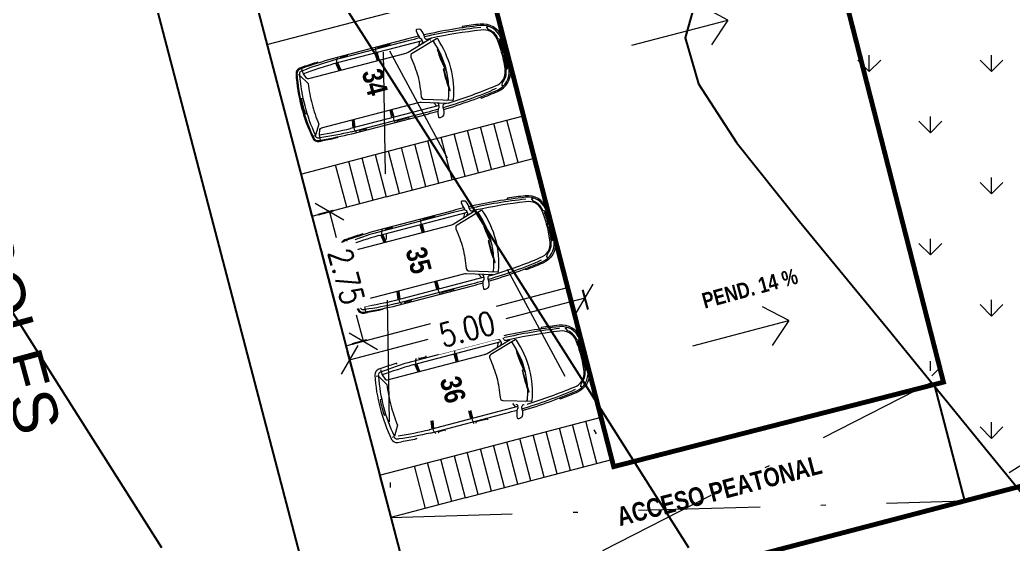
# Model space of a CAD drawing. Header units: metres. Extents: x -899 to -730, y -240 to 6.
# Drawn here: x -844.88 to -824.45, y -195.79 to -185.01 of the extents above; entities that cross this region are included whole.
import ezdxf

# ---------------------------------------------------------------- set-up
doc = ezdxf.new("R2010")
doc.units = ezdxf.units.M
doc.header["$LTSCALE"] = 5
doc.header["$MEASUREMENT"] = 0
doc.linetypes.add('DASHDOT', pattern=[1, 0.5, -0.25, 0, -0.25])
doc.linetypes.add('HIDDEN', pattern=[0.375, 0.25, -0.125])
doc.layers.get('0').update_dxf_attribs({"color": 30})
for name, color, linetype, lineweight in [('A-ANNO-TEXT', 3, 'Continuous', 18), ('A-AREA-PATT', 8, 'Continuous', 18), ('A-FLOR-OVHD', 3, 'HIDDEN', 18), ('U-ANNO-NOTE', 7, 'Continuous', 35), ('U-PARK-MNR', 255, 'Continuous', 13)]:
    doc.layers.add(name, color=color, linetype=linetype, lineweight=lineweight)
doc.layers.add('U-ANNO-DIMS', color=210, linetype='Continuous', lineweight=18, plot=False)
for name, color, linetype in [('U-BLDG', 7, 'Continuous'), ('U-GREN', 60, 'Continuous'), ('U-STRT', 4, 'Continuous'), ('U-TOPO-CURV', 8, 'Continuous')]:
    doc.layers.add(name, color=color, linetype=linetype)
doc.styles.add('E-ARIAL', font='arial.ttf')
doc.styles.add('E-ROMANS', font='romans.shx', dxfattribs={"width": 0.8})
doc.dimstyles.new('E-0200_TICK_24', dxfattribs={"dimscale": 0.001, "dimtxt": 480, "dimasz": 480, "dimexe": 240, "dimexo": 120, "dimgap": 240, "dimtad": 0, "dimzin": 0, "dimdsep": 46, "dimtxsty": 'E-ROMANS', "dimblk": 'OBLIQUE', "dimcen": 240, "dimclrd": 256, "dimclre": 256, "dimclrt": 256, "dimadec": 0, "dimazin": 0, "dimtfac": 1, "dimtmove": 1, "dimatfit": 3, "dimldrblk": 'OPEN90', "dimfxl": 1, "dimtfill": 1, "dimtolj": 1, "dimtzin": 0, "dimlwd": -1, "dimarcsym": 0})

# ---------------------------------------------------------------- blocks, each defined once
blk = doc.blocks.new('_Oblique')
at = {"color": 0, "linetype": 'ByBlock', "lineweight": -2}
blk.add_line((-0.5, -0.5), (0.5, 0.5), dxfattribs=at)
blk = doc.blocks.new('*D280')
at = {"layer": 'U-ANNO-DIMS', "linetype": 'DASHDOT', "lineweight": -2, "transparency": 16777216}
for p, q in [((-833.308, -190.558), (-833.201, -190.964)), ((-838.145, -191.824), (-838.038, -192.23))]:
    blk.add_line(p, q, dxfattribs=at)
at = {"layer": 'U-ANNO-DIMS', "transparency": 16777216}
for p, q in [((-833.262, -190.732), (-834.882, -191.156)), ((-838.099, -191.998), (-836.479, -191.574))]:
    blk.add_line(p, q, dxfattribs=at)
at = {"layer": 'U-ANNO-DIMS', "linetype": 'DASHDOT', "transparency": 16777216, "xscale": 0.48, "yscale": 0.48, "zscale": 0.48}
for p, rotation in [((-833.262, -190.732), 14.67119377789136), ((-838.099, -191.998), 194.6711937778913)]:
    blk.add_blockref('_Oblique', p, dxfattribs=dict(at, rotation=rotation))
at = {"layer": 'U-ANNO-DIMS', "linetype": 'DASHDOT', "transparency": 16777216, "insert": (-835.681, -191.365), "char_height": 0.48, "attachment_point": 5, "rotation": 14.6712, "style": 'E-ROMANS', "bg_fill": 3, "box_fill_scale": 1.25, "bg_fill_color": 256, "bg_fill_true_color": 13158600, "bg_fill_transparency": 0}
blk.add_mtext('\\A1;5.00', dxfattribs=at)
blk = doc.blocks.new('_Open90')
at = {"color": 0, "linetype": 'ByBlock', "lineweight": -2}
for p, q in [((-0.5, 0.5), (0, 0)), ((0, 0), (-1, 0)), ((0, 0), (-0.5, -0.5))]:
    blk.add_line(p, q, dxfattribs=at)
blk = doc.blocks.new('*D267')
at = {"layer": 'U-ANNO-DIMS', "linetype": 'DASHDOT', "lineweight": -2, "transparency": 16777216}
for p, q in [((-838.436, -188.934), (-838.743, -189.014)), ((-837.74, -191.594), (-838.046, -191.675))]:
    blk.add_line(p, q, dxfattribs=at)
at = {"layer": 'U-ANNO-DIMS', "transparency": 16777216}
for p, q in [((-838.51, -188.953), (-838.371, -189.485)), ((-837.814, -191.614), (-837.953, -191.082))]:
    blk.add_line(p, q, dxfattribs=at)
at = {"layer": 'U-ANNO-DIMS', "linetype": 'DASHDOT', "transparency": 16777216, "xscale": 0.48, "yscale": 0.48, "zscale": 0.48}
for p, rotation in [((-838.51, -188.953), 104.6711937779008), ((-837.814, -191.614), 284.6711937779007)]:
    blk.add_blockref('_Oblique', p, dxfattribs=dict(at, rotation=rotation))
at = {"layer": 'U-ANNO-DIMS', "linetype": 'DASHDOT', "transparency": 16777216, "insert": (-838.162, -190.284), "char_height": 0.48, "attachment_point": 5, "rotation": 284.6712, "style": 'E-ROMANS', "bg_fill": 3, "box_fill_scale": 1.25, "bg_fill_color": 256, "bg_fill_true_color": 13158600, "bg_fill_transparency": 0}
blk.add_mtext('\\A1;2.75', dxfattribs=at)

msp = doc.modelspace()

# ---------------------------------------------------------------- hatches: boundary and pattern name
at = {"layer": 'A-AREA-PATT', "linetype": 'DASHDOT'}
h = msp.add_hatch(dxfattribs=at)
h.set_pattern_fill('GRASS', color=256, scale=0.07, style=0)
h.set_pattern_definition([(90, (-133.418, 0), (-1.257235, 1.257235), [0.333375, -2.181095]), (45, (-133.418, 0), (-1.257236, 1.257236), [0.333375, -1.444625]), (135, (-133.418, 0), (-1.257236, -1.257236), [0.333375, -1.444625])])
edge = h.paths.add_edge_path()
edge.add_line((-752.312, -173.159), (-752.517, -173.21))
edge.add_line((-752.517, -173.21), (-757.708, -152.193))
edge.add_line((-757.708, -152.193), (-802.73, -163.774))
edge.add_line((-802.73, -163.774), (-805.665, -152.562))
edge.add_line((-805.665, -152.562), (-808.244, -153.233))
edge.add_line((-808.244, -153.233), (-805.308, -164.449))
edge.add_line((-805.308, -164.449), (-831.621, -171.338))
edge.add_line((-831.621, -171.338), (-825.452, -194.9))
edge.add_line((-825.452, -194.9), (-799.139, -188.011))
edge.add_line((-799.139, -188.011), (-796.191, -199.272))
edge.add_line((-796.191, -199.272), (-793.772, -198.638))
edge.add_line((-793.772, -198.638), (-796.735, -187.32))
edge.add_line((-796.735, -187.32), (-751.702, -175.53))
edge.add_line((-751.702, -175.53), (-752.313, -173.157))

# ---------------------------------------------------------------- linework, layer by layer
at = {"layer": 'A-ANNO-TEXT', "linetype": 'DASHDOT'}
for p, q in [((-830.317, -185.011, 8.83), (-830.854, -184.724, 8.83)), ((-832.29, -185.53, 8.83), (-830.317, -185.011, 8.83)), ((-830.317, -185.011, 8.83), (-830.657, -185.522, 8.83)), ((-829.066, -191.192, 8.83), (-829.603, -190.905, 8.83)), ((-831.038, -191.711, 8.83), (-829.066, -191.192, 8.83)), ((-829.066, -191.192, 8.83), (-829.405, -191.703, 8.83))]:
    msp.add_line(p, q, dxfattribs=at)
at = {"layer": 'A-FLOR-OVHD', "linetype": 'DASHDOT'}
for p, q in [((-757.708, -152.193, 8.83), (-825.452, -194.9, 8.83)), ((-830.684, -173.712, 8.83), (-825.885, -192.457, 8.83)), ((-826.13, -192.466, 107.83), (-836.577, -197.812, 8.83)), ((-837.251, -195.239, 8.83), (-825.452, -194.9, 8.83))]:
    msp.add_line(p, q, dxfattribs=at)
at = {"layer": 'U-BLDG', "const_width": 0.1, "elevation": 8.83}
msp.add_lwpolyline([(-817.858, -192.912), (-816.085, -199.683), (-834.804, -204.584), (-836.577, -197.812)], close=True, dxfattribs=at)
at = {"layer": 'U-GREN', "ltscale": 15, "elevation": 8.83}
msp.add_lwpolyline([(-752.323, -173.162), (-752.517, -173.21), (-757.338, -154.47), (-757.145, -154.42), (-757.725, -152.198), (-802.693, -163.971), (-805.665, -152.562), (-808.244, -153.233), (-805.258, -164.642), (-831.458, -171.502), (-830.878, -173.762), (-830.684, -173.712), (-825.885, -192.457), (-826.078, -192.507), (-825.452, -194.9), (-799.139, -188.011), (-796.198, -199.244), (-793.78, -198.61), (-796.735, -187.32), (-751.702, -175.53), (-752.323, -173.162)], dxfattribs=at)
at = {"layer": 'U-PARK-MNR', "elevation": 8.83}
for points in [[(-839.796, -185.517), (-835.207, -184.316)], [(-836.606, -185.437), (-838.428, -185.914)], [(-836.675, -185.544), (-836.654, -185.449)], [(-836.415, -185.386), (-836.511, -185.412)], [(-837.576, -185.69), (-837.529, -185.851)], [(-837.529, -185.678), (-837.492, -185.841)], [(-838.311, -186.056), (-838.377, -185.9)], [(-838.272, -186.045), (-838.338, -185.89)], [(-836.258, -186.767), (-838.08, -187.244)], [(-837.228, -187.021), (-837.265, -186.858)], [(-837.181, -187.009), (-837.228, -186.848)], [(-836.37, -186.707), (-836.306, -186.78)], [(-836.067, -186.717), (-836.163, -186.742)], [(-837.571, -187.777), (-837.343, -188.648), (-838.872, -189.048), (-839.1, -188.177), (-837.571, -187.777), (-834.522, -186.979)], [(-838.047, -187.063), (-838.029, -187.231)], [(-838.008, -187.052), (-837.99, -187.22)], [(-834.634, -187.939), (-834.862, -187.068)], [(-835.447, -188.151), (-835.675, -187.281)], [(-835.176, -188.08), (-835.404, -187.21)], [(-834.905, -188.01), (-835.133, -187.139)], [(-836.26, -188.364), (-836.488, -187.494)], [(-835.989, -188.293), (-836.217, -187.423)], [(-835.718, -188.222), (-835.946, -187.352)], [(-837.072, -188.577), (-837.3, -187.706)], [(-836.801, -188.506), (-837.029, -187.635)], [(-836.53, -188.435), (-836.758, -187.564)], [(-837.614, -188.719), (-837.842, -187.848)], [(-837.343, -188.648), (-834.298, -187.851)], [(-838.156, -188.861), (-838.384, -187.99)], [(-837.885, -188.79), (-838.113, -187.919)], [(-835.681, -188.968), (-837.504, -189.445)], [(-835.75, -189.075), (-835.73, -188.98)], [(-836.652, -189.221), (-836.604, -189.382)], [(-836.605, -189.209), (-836.567, -189.372)], [(-837.387, -189.587), (-837.453, -189.431)], [(-837.347, -189.576), (-837.414, -189.421)], [(-835.333, -190.298), (-837.156, -190.775)], [(-835.446, -190.238), (-835.381, -190.311)], [(-838.175, -191.708), (-833.613, -190.514)], [(-836.303, -190.552), (-836.341, -190.389)], [(-836.256, -190.54), (-836.303, -190.379)], [(-837.123, -190.594), (-837.104, -190.762)], [(-837.084, -190.583), (-837.065, -190.751)], [(-834.985, -191.628), (-836.807, -192.105)], [(-835.054, -191.735), (-835.033, -191.64)], [(-835.955, -191.882), (-835.908, -192.042)], [(-835.908, -191.869), (-835.871, -192.032)], [(-836.69, -192.247), (-836.756, -192.091)], [(-836.651, -192.237), (-836.717, -192.081)], [(-834.637, -192.958), (-836.459, -193.435)], [(-834.749, -192.898), (-834.685, -192.971)], [(-835.95, -193.969), (-832.927, -193.177)], [(-835.607, -193.212), (-835.644, -193.049)], [(-835.56, -193.2), (-835.607, -193.039)], [(-836.426, -193.254), (-836.408, -193.422)], [(-836.387, -193.244), (-836.369, -193.412)], [(-833.555, -194.272), (-833.783, -193.401)], [(-833.284, -194.201), (-833.512, -193.33)], [(-833.013, -194.13), (-833.241, -193.259)], [(-834.368, -194.485), (-834.596, -193.614)], [(-834.097, -194.414), (-834.325, -193.543)], [(-833.826, -194.343), (-834.054, -193.472)], [(-835.18, -194.697), (-835.408, -193.827)], [(-834.91, -194.626), (-835.137, -193.756)], [(-834.639, -194.555), (-834.867, -193.685)], [(-835.993, -194.91), (-836.221, -194.039)], [(-835.451, -194.768), (-835.679, -193.898)], [(-836.535, -195.052), (-836.763, -194.181)], [(-836.264, -194.981), (-836.492, -194.11)], [(-835.722, -194.839), (-832.703, -194.049)]]:
    msp.add_lwpolyline(points, dxfattribs=at)
for points in [[(-834.959, -185.716, 0.035364), (-835.067, -185.397, 0.355184), (-835.4, -185.218, 0.024392), (-836.415, -185.386), (-836.89, -185.675, -0.07261), (-836.943, -185.698), (-838.941, -186.22, -0.318175), (-838.984, -186.204), (-839.045, -186.114), (-839.083, -186.008)], [(-836.476, -185.408, 0.000174), (-836.491, -185.411, -0.346455), (-836.547, -185.385), (-836.551, -185.378, -0.073812), (-836.56, -185.35, 0.148415), (-836.626, -185.217, 0.230944), (-836.667, -185.202), (-836.71, -185.206, 0.474401), (-836.728, -185.231, 0.077882), (-836.661, -185.369, 0.179061), (-836.64, -185.388, -0.20076), (-836.614, -185.416), (-836.6, -185.453, -0.386037), (-836.614, -185.491)], [(-836.166, -186.851, 0.030512), (-835.058, -186.45, 0.333012), (-834.817, -186.035, 0.035089), (-834.881, -185.696, 0.035089), (-834.992, -185.368, 0.333012), (-835.405, -185.125, 0.030512), (-836.567, -185.318)], [(-835.4, -185.165, 0.030527), (-836.558, -185.357)], [(-834.852, -185.688, 0.035089), (-834.964, -185.357, 0.333012), (-835.409, -185.095, 0.008677), (-835.78, -185.143), (-835.775, -185.176)], [(-834.971, -185.419), (-835.044, -185.399, 0.001094), (-835.048, -185.389, 0.204341), (-835.228, -185.214, -0.121962), (-835.232, -185.211), (-835.273, -185.165, -0.526865), (-835.269, -185.149), (-835.244, -185.14)], [(-836.677, -185.344, 0.004497), (-836.9, -185.4), (-838.456, -185.807, 0.008757), (-839.045, -185.994), (-839.113, -186.018, 0.33391), (-839.179, -186.119, 0.049233), (-839.072, -186.793, 0.049233), (-838.835, -187.433, 0.33391), (-838.728, -187.488), (-838.657, -187.476, 0.008757), (-838.052, -187.35), (-836.497, -186.943, 0.004497), (-836.274, -186.883)], [(-836.654, -185.379, 0.004782), (-836.89, -185.439), (-838.446, -185.846)], [(-836.016, -185.999, 0.081313), (-836.286, -185.4, 0.39897), (-836.313, -185.394), (-836.812, -185.697, 0.386285), (-836.835, -185.775, -0.028833), (-836.69, -186.169, -0.028833), (-836.623, -186.584, 0.386285), (-836.565, -186.64), (-835.982, -186.66, 0.39897), (-835.961, -186.642, 0.085834), (-836.016, -185.998)], [(-836.436, -185.434, 0.000015), (-836.437, -185.434)], [(-836.113, -186.024, 0.086771), (-836.366, -185.46, 0.399668), (-836.407, -185.451)], [(-834.94, -185.654, 0.025368), (-835.02, -185.421)], [(-834.924, -185.669, 0.026405), (-835.005, -185.425)], [(-834.907, -185.683, 0.027374), (-834.991, -185.429)], [(-837.565, -185.574, 0.092017), (-837.553, -185.684), (-837.51, -185.846)], [(-837.275, -185.498), (-837.274, -185.503, -0.414214), (-837.285, -185.521), (-837.506, -185.579, -0.414214), (-837.525, -185.569), (-837.526, -185.564)], [(-834.902, -185.701), (-834.948, -185.66, 0.74325), (-834.956, -185.665), (-834.944, -185.712)], [(-838.445, -185.846, 0.024357), (-839.066, -186.055, 0.000346), (-839.095, -186.065, 0.337483), (-839.128, -186.116, 0.001846), (-839.126, -186.141), (-839.175, -186.147)], [(-838.697, -187.483), (-838.716, -187.372), (-838.707, -187.263, -0.318175), (-838.677, -187.228), (-836.68, -186.705, -0.07261), (-836.622, -186.698), (-836.067, -186.717, 0.024392), (-835.1, -186.366, 0.355184), (-834.896, -186.047, 0.035364), (-834.959, -185.716)], [(-838.349, -185.779, 0.193782), (-838.358, -185.895), (-838.291, -186.05)], [(-838.15, -185.727), (-838.149, -185.732, -0.414214), (-838.16, -185.75), (-838.276, -185.781, -0.414214), (-838.294, -185.77), (-838.295, -185.765)], [(-835.406, -186.586), (-835.394, -186.618, 0.008677), (-835.047, -186.477, 0.333012), (-834.787, -186.032, 0.035089), (-834.852, -185.688)], [(-834.902, -185.702), (-834.922, -185.759, -0.74325), (-834.932, -185.759), (-834.944, -185.712)], [(-834.868, -186.003, 0.025368), (-834.912, -185.761)], [(-834.857, -185.992, 0.026405), (-834.905, -185.74)], [(-834.846, -185.982, 0.027374), (-834.898, -185.719)], [(-839.052, -185.976), (-839.119, -186, 0.33391), (-839.199, -186.12, 0.049233), (-839.091, -186.798, 0.049233), (-838.853, -187.442, 0.33391), (-838.725, -187.508), (-838.654, -187.495)], [(-838.744, -185.896), (-838.75, -185.877, 0.004489), (-839.052, -185.975)], [(-838.425, -185.913, 0.013486), (-839.045, -186.114)], [(-836.058, -186.361, 0.047678), (-836.113, -186.024)], [(-834.925, -186.358), (-834.951, -186.362, -0.526865), (-834.963, -186.35), (-834.95, -186.29, -0.121962), (-834.948, -186.286, 0.204341), (-834.876, -186.045, 0.001094), (-834.878, -186.034), (-834.824, -185.981)], [(-836.177, -186.813, 0.030527), (-835.074, -186.413)], [(-836.091, -186.656, 0.399668), (-836.06, -186.629, 0.029207), (-836.055, -186.419)], [(-839.051, -186.623), (-839.09, -186.632, 0.011619), (-839.053, -186.788, 0.011619), (-839.008, -186.942), (-838.97, -186.93)], [(-836.109, -186.686, 0.000015), (-836.108, -186.686)], [(-838.063, -187.311), (-836.507, -186.904, 0.004782), (-836.271, -186.84)], [(-837.247, -186.853), (-837.204, -187.015, 0.092017), (-837.161, -187.117)], [(-836.131, -186.728, -0.000174), (-836.145, -186.733, 0.346455), (-836.181, -186.783), (-836.181, -186.791, 0.073812), (-836.175, -186.82, -0.148415), (-836.168, -186.968, -0.230944), (-836.196, -187.001), (-836.236, -187.019, -0.474401), (-836.263, -187.005, -0.077882), (-836.272, -186.853, -0.179061), (-836.264, -186.826, 0.20076), (-836.255, -186.788), (-836.26, -186.749, 0.386037), (-836.291, -186.723)], [(-838.028, -187.057), (-838.009, -187.225, 0.193782), (-837.945, -187.322)], [(-836.872, -187.041), (-836.873, -187.036, 0.414214), (-836.891, -187.025), (-837.113, -187.083, 0.414214), (-837.123, -187.102), (-837.122, -187.107)], [(-838.716, -187.372, 0.013486), (-838.077, -187.243)], [(-837.746, -187.27), (-837.748, -187.265, 0.414214), (-837.766, -187.255), (-837.882, -187.285, 0.414214), (-837.893, -187.303), (-837.892, -187.308)], [(-838.061, -187.311, -0.024357), (-838.705, -187.433, -0.000346), (-838.735, -187.438, -0.337483), (-838.789, -187.41, -0.001846), (-838.799, -187.388), (-838.845, -187.406)], [(-838.347, -187.414), (-838.343, -187.434, -0.004489), (-838.654, -187.495)], [(-835.241, -190.382, 0.030512), (-834.134, -189.981, 0.333012), (-833.893, -189.566, 0.035089), (-833.957, -189.227, 0.035089), (-834.067, -188.899, 0.333012), (-834.481, -188.656, 0.030512), (-835.643, -188.849)], [(-834.476, -188.696, 0.030527), (-835.634, -188.888)], [(-833.928, -189.219, 0.035089), (-834.04, -188.888, 0.333012), (-834.484, -188.626, 0.008677), (-834.856, -188.674), (-834.851, -188.707)], [(-834.047, -188.95), (-834.12, -188.93, 0.001094), (-834.124, -188.92, 0.204341), (-834.304, -188.745, -0.121962), (-834.308, -188.742), (-834.348, -188.696, -0.526865), (-834.344, -188.68), (-834.319, -188.671)], [(-835.753, -188.875, 0.004497), (-835.976, -188.931), (-837.532, -189.338, 0.008757), (-838.121, -189.525), (-838.188, -189.549, 0.33391), (-838.255, -189.65, 0.049233), (-838.148, -190.324, 0.049233), (-837.911, -190.964, 0.33391), (-837.804, -191.019), (-837.733, -191.007, 0.008757), (-837.128, -190.881), (-835.572, -190.474, 0.004497), (-835.35, -190.414)], [(-838.159, -189.539), (-838.121, -189.645), (-838.06, -189.735, 0.318175), (-838.016, -189.751), (-836.019, -189.229, 0.07261), (-835.966, -189.206), (-835.491, -188.917), (-835.587, -188.943)], [(-835.729, -188.91, 0.004782), (-835.966, -188.97), (-837.522, -189.377)], [(-835.091, -189.53, 0.081313), (-835.362, -188.931, 0.39897), (-835.389, -188.925), (-835.887, -189.228, 0.386285), (-835.91, -189.306, -0.028833), (-835.766, -189.7, -0.028833), (-835.698, -190.115, 0.386285), (-835.64, -190.171), (-835.057, -190.191, 0.39897), (-835.037, -190.173, 0.085834), (-835.091, -189.529)], [(-835.552, -188.939, 0.000174), (-835.567, -188.942, -0.346455), (-835.623, -188.916), (-835.626, -188.909, -0.073812), (-835.635, -188.881, 0.148415), (-835.702, -188.748, 0.230944), (-835.743, -188.733), (-835.786, -188.737, 0.474401), (-835.803, -188.762, 0.077882), (-835.737, -188.9, 0.179061), (-835.716, -188.919, -0.20076), (-835.689, -188.947), (-835.675, -188.984, -0.386037), (-835.69, -189.022)], [(-834.034, -189.247, 0.035364), (-834.142, -188.928, 0.355184), (-834.476, -188.749, 0.024392), (-835.491, -188.917)], [(-836.64, -189.105, 0.092017), (-836.628, -189.215), (-836.586, -189.377)], [(-836.351, -189.029), (-836.35, -189.034, -0.414214), (-836.361, -189.052), (-836.582, -189.11, -0.414214), (-836.6, -189.1), (-836.601, -189.095)], [(-835.511, -188.965, 0.000015), (-835.513, -188.965)], [(-835.188, -189.555, 0.086771), (-835.442, -188.991, 0.399668), (-835.482, -188.982)], [(-834.016, -189.185, 0.025368), (-834.095, -188.952)], [(-833.999, -189.2, 0.026405), (-834.081, -188.956)], [(-833.983, -189.214, 0.027374), (-834.066, -188.96)], [(-837.424, -189.31, 0.193782), (-837.433, -189.426), (-837.367, -189.581)], [(-837.226, -189.258), (-837.225, -189.263, -0.414214), (-837.235, -189.281), (-837.351, -189.312, -0.414214), (-837.37, -189.301), (-837.371, -189.296)], [(-835.143, -190.248, 0.024392), (-834.175, -189.897, 0.355184), (-833.972, -189.578, 0.035364), (-834.034, -189.247)], [(-833.928, -189.219, -0.035089), (-833.863, -189.563, -0.333012), (-834.122, -190.008, -0.008677), (-834.47, -190.149), (-834.482, -190.117)], [(-833.978, -189.232), (-834.024, -189.191, 0.74325), (-834.032, -189.196), (-834.02, -189.243)], [(-833.978, -189.233), (-833.998, -189.29, -0.74325), (-834.007, -189.29), (-834.019, -189.243)], [(-833.943, -189.534, 0.025368), (-833.988, -189.292)], [(-833.932, -189.523, 0.026405), (-833.98, -189.271)], [(-833.922, -189.512, 0.027374), (-833.973, -189.25)], [(-838.128, -189.507), (-838.195, -189.531, 0.33391), (-838.275, -189.651, 0.049233), (-838.167, -190.329, 0.049233), (-837.929, -190.973, 0.33391), (-837.8, -191.039), (-837.73, -191.026)], [(-837.521, -189.377, 0.024357), (-838.142, -189.586, 0.000346), (-838.17, -189.596, 0.337483), (-838.203, -189.647, 0.001846), (-838.201, -189.672), (-838.251, -189.678)], [(-837.82, -189.427), (-837.826, -189.408, 0.004489), (-838.127, -189.506)], [(-837.501, -189.444, 0.013486), (-838.121, -189.645)], [(-834.001, -189.888), (-834.027, -189.893, -0.526865), (-834.038, -189.881), (-834.026, -189.821, -0.121962), (-834.023, -189.817, 0.204341), (-833.952, -189.576, 0.001094), (-833.953, -189.565), (-833.9, -189.512)], [(-835.133, -189.892, 0.047678), (-835.188, -189.555)], [(-835.252, -190.344, 0.030527), (-834.149, -189.944)], [(-835.167, -190.187, 0.399668), (-835.136, -190.16, 0.029207), (-835.131, -189.95)], [(-838.126, -190.154), (-838.165, -190.163, 0.011619), (-838.128, -190.319, 0.011619), (-838.084, -190.473), (-838.046, -190.461)], [(-835.239, -190.273), (-835.143, -190.248), (-835.698, -190.229, 0.07261), (-835.755, -190.236), (-837.753, -190.759, 0.318175), (-837.783, -190.794), (-837.792, -190.903), (-837.772, -191.014)], [(-835.206, -190.259, -0.000174), (-835.221, -190.263, 0.346455), (-835.256, -190.314), (-835.256, -190.322, 0.073812), (-835.25, -190.351, -0.148415), (-835.243, -190.499, -0.230944), (-835.271, -190.532), (-835.311, -190.55, -0.474401), (-835.339, -190.536, -0.077882), (-835.348, -190.384, -0.179061), (-835.34, -190.357, 0.20076), (-835.33, -190.319), (-835.336, -190.28, 0.386037), (-835.367, -190.254)], [(-835.185, -190.217, 0.000015), (-835.183, -190.217)], [(-837.138, -190.842), (-835.582, -190.435, 0.004782), (-835.347, -190.371)], [(-836.322, -190.384), (-836.28, -190.546, 0.092017), (-836.236, -190.648)], [(-835.947, -190.572), (-835.948, -190.567, 0.414214), (-835.967, -190.556), (-836.188, -190.614, 0.414214), (-836.199, -190.633), (-836.198, -190.638)], [(-837.103, -190.588), (-837.085, -190.756, 0.193782), (-837.021, -190.853)], [(-837.137, -190.842, -0.024357), (-837.781, -190.964, -0.000346), (-837.811, -190.969, -0.337483), (-837.864, -190.941, -0.001846), (-837.875, -190.919), (-837.921, -190.937)], [(-837.792, -190.903, 0.013486), (-837.153, -190.774)], [(-837.422, -190.945), (-837.418, -190.965, -0.004489), (-837.729, -191.026)], [(-836.822, -190.801), (-836.823, -190.796, 0.414214), (-836.842, -190.786), (-836.958, -190.816, 0.414214), (-836.968, -190.834), (-836.967, -190.839)], [(-834.545, -193.043, 0.030512), (-833.437, -192.641, 0.333012), (-833.196, -192.227, 0.035089), (-833.26, -191.887, 0.035089), (-833.371, -191.56, 0.333012), (-833.784, -191.316, 0.030512), (-834.946, -191.509)], [(-833.779, -191.356, 0.030527), (-834.937, -191.548)], [(-833.231, -191.879, 0.035089), (-833.343, -191.548, 0.333012), (-833.788, -191.287, 0.008677), (-834.159, -191.335), (-834.154, -191.368)], [(-833.35, -191.611), (-833.423, -191.59, 0.001094), (-833.427, -191.58, 0.204341), (-833.607, -191.405, -0.121962), (-833.611, -191.403), (-833.652, -191.357, -0.526865), (-833.648, -191.341), (-833.623, -191.332)], [(-837.462, -192.199), (-837.424, -192.305), (-837.363, -192.396, 0.318175), (-837.32, -192.412), (-835.323, -191.889, 0.07261), (-835.269, -191.866), (-834.794, -191.578), (-834.891, -191.603)], [(-835.033, -191.571, 0.004782), (-835.269, -191.63), (-836.825, -192.037)], [(-834.395, -192.191, 0.081313), (-834.665, -191.592, 0.39897), (-834.692, -191.586), (-835.191, -191.889, 0.386285), (-835.214, -191.966, -0.028833), (-835.069, -192.361, -0.028833), (-835.002, -192.775, 0.386285), (-834.944, -192.831), (-834.361, -192.851, 0.39897), (-834.34, -192.833, 0.085834), (-834.395, -192.19)], [(-834.855, -191.599, 0.000174), (-834.87, -191.602, -0.346455), (-834.926, -191.576), (-834.93, -191.569, -0.073812), (-834.939, -191.541, 0.148415), (-835.005, -191.408, 0.230944), (-835.046, -191.393), (-835.089, -191.397, 0.474401), (-835.107, -191.423, 0.077882), (-835.04, -191.56, 0.179061), (-835.02, -191.58, -0.20076), (-834.993, -191.607), (-834.979, -191.644, -0.386037), (-834.993, -191.682)], [(-833.338, -191.907, 0.035364), (-833.446, -191.588, 0.355184), (-833.779, -191.41, 0.024392), (-834.794, -191.578)], [(-835.944, -191.765, 0.092017), (-835.932, -191.875), (-835.889, -192.037)], [(-835.655, -191.69), (-835.653, -191.694, -0.414214), (-835.664, -191.713), (-835.885, -191.771, -0.414214), (-835.904, -191.76), (-835.905, -191.755)], [(-834.815, -191.625, 0.000015), (-834.816, -191.625)], [(-834.492, -192.215, 0.086771), (-834.745, -191.651, 0.399668), (-834.786, -191.643)], [(-833.319, -191.845, 0.025368), (-833.399, -191.613)], [(-833.303, -191.86, 0.026405), (-833.384, -191.617)], [(-833.286, -191.875, 0.027374), (-833.37, -191.621)], [(-836.728, -191.971, 0.193782), (-836.737, -192.086), (-836.67, -192.242)], [(-836.529, -191.919), (-836.528, -191.923, -0.414214), (-836.539, -191.942), (-836.655, -191.972, -0.414214), (-836.673, -191.961), (-836.675, -191.957)], [(-834.446, -192.908, 0.024392), (-833.479, -192.558, 0.355184), (-833.275, -192.238, 0.035364), (-833.338, -191.907)], [(-833.231, -191.879, -0.035089), (-833.166, -192.223, -0.333012), (-833.426, -192.669, -0.008677), (-833.773, -192.809), (-833.785, -192.778)], [(-833.282, -191.892), (-833.327, -191.852, 0.74325), (-833.335, -191.857), (-833.323, -191.903)], [(-833.281, -191.893), (-833.301, -191.951, -0.74325), (-833.311, -191.95), (-833.323, -191.904)], [(-833.247, -192.194, 0.025368), (-833.291, -191.953)], [(-833.236, -192.184, 0.026405), (-833.284, -191.931)], [(-833.225, -192.173, 0.027374), (-833.277, -191.911)], [(-837.431, -192.167), (-837.499, -192.191, 0.33391), (-837.578, -192.311, 0.049233), (-837.47, -192.989, 0.049233), (-837.232, -193.633, 0.33391), (-837.104, -193.699), (-837.033, -193.687)], [(-836.824, -192.037, 0.024357), (-837.445, -192.246, 0.000346), (-837.474, -192.256, 0.337483), (-837.507, -192.307, 0.001846), (-837.505, -192.332), (-837.554, -192.339)], [(-837.123, -192.087), (-837.129, -192.068, 0.004489), (-837.431, -192.167)], [(-836.804, -192.104, 0.013486), (-837.424, -192.305)], [(-833.304, -192.549), (-833.33, -192.553, -0.526865), (-833.342, -192.541), (-833.329, -192.481, -0.121962), (-833.327, -192.477, 0.204341), (-833.256, -192.236, 0.001094), (-833.257, -192.226), (-833.203, -192.172)], [(-834.437, -192.552, 0.047678), (-834.492, -192.215)], [(-834.556, -193.004, 0.030527), (-833.453, -192.604)], [(-834.47, -192.847, 0.399668), (-834.439, -192.82, 0.029207), (-834.434, -192.611)], [(-837.43, -192.815), (-837.469, -192.823, 0.011619), (-837.432, -192.979, 0.011619), (-837.387, -193.133), (-837.349, -193.122)], [(-834.51, -192.92, -0.000174), (-834.524, -192.924, 0.346455), (-834.56, -192.974), (-834.56, -192.982, 0.073812), (-834.554, -193.011, -0.148415), (-834.547, -193.159, -0.230944), (-834.575, -193.193), (-834.615, -193.21, -0.474401), (-834.642, -193.196, -0.077882), (-834.652, -193.044, -0.179061), (-834.643, -193.017, 0.20076), (-834.634, -192.98), (-834.639, -192.94, 0.386037), (-834.67, -192.915)], [(-834.488, -192.878, 0.000015), (-834.487, -192.877)], [(-836.442, -193.503), (-834.886, -193.095, 0.004782), (-834.65, -193.031)], [(-835.626, -193.044), (-835.583, -193.206, 0.092017), (-835.54, -193.308)], [(-835.251, -193.232), (-835.252, -193.228, 0.414214), (-835.27, -193.217), (-835.492, -193.275, 0.414214), (-835.502, -193.293), (-835.501, -193.298)], [(-836.407, -193.249), (-836.388, -193.417, 0.193782), (-836.324, -193.513)], [(-836.44, -193.503, -0.024357), (-837.084, -193.625, -0.000346), (-837.114, -193.63, -0.337483), (-837.168, -193.602, -0.001846), (-837.178, -193.579), (-837.225, -193.597)], [(-837.095, -193.563, 0.013486), (-836.456, -193.434)], [(-836.726, -193.605), (-836.722, -193.625, -0.004489), (-837.033, -193.687)], [(-836.125, -193.461), (-836.127, -193.457, 0.414214), (-836.145, -193.446), (-836.261, -193.476, 0.414214), (-836.272, -193.495), (-836.271, -193.499)]]:
    msp.add_lwpolyline(points, format="xyb", dxfattribs=at)
for points in [[(-835.029, -185.435, -0.021214), (-834.962, -185.628, 0.138742), (-834.954, -185.642), (-834.891, -185.698, 0.02729), (-834.973, -185.443, 0.236715), (-834.986, -185.431), (-835.017, -185.422, 0.621128)], [(-836.119, -186.046), (-836.11, -186.043), (-836.286, -185.612), (-836.294, -185.615, 0.051752)], [(-834.891, -185.698), (-834.918, -185.778, 0.138742), (-834.919, -185.795, -0.021214), (-834.883, -185.995, 0.621128), (-834.866, -186.001), (-834.843, -185.978, 0.236715), (-834.837, -185.961, 0.02729)], [(-836.036, -186.465), (-836.027, -186.463), (-836.161, -186.017), (-836.17, -186.02, 0.051752)], [(-838.796, -187.375, -0.046663), (-839.014, -186.778, -0.046663), (-839.117, -186.15), (-838.95, -186.314, 0.033192), (-838.869, -186.74, 0.033192), (-838.732, -187.15)], [(-835.195, -189.577), (-835.186, -189.574), (-835.361, -189.143), (-835.37, -189.146, 0.051752)], [(-833.913, -189.492, 0.02729), (-833.966, -189.229), (-833.993, -189.309, 0.138742), (-833.994, -189.326, -0.021214), (-833.958, -189.526, 0.621128), (-833.941, -189.532), (-833.918, -189.509, 0.236715)], [(-838.193, -189.681), (-838.026, -189.845, 0.033192), (-837.944, -190.271, 0.033192), (-837.807, -190.681), (-837.872, -190.906, -0.046663), (-838.089, -190.309, -0.046663)], [(-835.112, -189.996), (-835.103, -189.994), (-835.237, -189.548), (-835.246, -189.551, 0.051752)], [(-833.408, -191.626, -0.021214), (-833.342, -191.819, 0.138742), (-833.333, -191.833), (-833.27, -191.889, 0.02729), (-833.352, -191.634, 0.236715), (-833.365, -191.622), (-833.396, -191.613, 0.621128)], [(-834.498, -192.238), (-834.489, -192.234), (-834.665, -191.803), (-834.673, -191.807, 0.051752)], [(-833.297, -191.97, 0.138742), (-833.298, -191.986, -0.021214), (-833.262, -192.187, 0.621128), (-833.245, -192.192), (-833.222, -192.169, 0.236715), (-833.216, -192.152, 0.02729), (-833.27, -191.89)], [(-837.175, -193.567, -0.046663), (-837.393, -192.969, -0.046663), (-837.496, -192.341), (-837.33, -192.506, 0.033192), (-837.248, -192.931, 0.033192), (-837.111, -193.342)], [(-834.415, -192.657), (-834.406, -192.654), (-834.54, -192.208), (-834.549, -192.211, 0.051752)]]:
    msp.add_lwpolyline(points, format="xyb", close=True, dxfattribs=at)
msp.add_lwpolyline([(-835.95, -193.969), (-835.722, -194.839), (-837.251, -195.239), (-837.479, -194.369)], close=True, dxfattribs=at)
at = {"layer": 'U-STRT', "ltscale": 15}
msp.add_line((-836.832, -204.735, 8.83), (-846.914, -166.226, 8.83), dxfattribs=at)
at = {"layer": 'U-TOPO-CURV', "color": 8}
for points, elevation in [([(-824.297, -178.626), (-825.555, -179.693), (-827.269, -181.142), (-828.997, -182.582), (-830.231, -183.664), (-830.965, -184.543), (-831.198, -185.377), (-830.924, -186.32), (-830.14, -187.528), (-828.844, -189.156), (-827.03, -191.361), (-825.229, -193.572), (-823.91, -195.188)], 107.83), ([(-838.179, -184.755), (-837.537, -185.76), (-836.538, -187.333), (-835.092, -189.611), (-833.11, -192.733), (-831.128, -195.855)], 110.83), ([(-845.928, -189.611), (-843.946, -192.733), (-841.965, -195.855)], 110.83)]:
    msp.add_lwpolyline(points, dxfattribs=dict(at, elevation=elevation))

# ---------------------------------------------------------------- texts
at = {"layer": 'A-ANNO-TEXT', "style": 'E-ARIAL'}
msp.add_text('PRIVADA DE LOS GIRASOLES', height=0.92522, rotation=285.1949, dxfattribs=at).set_placement((-849.783, -175.647))
at = {"layer": 'A-ANNO-TEXT', "linetype": 'DASHDOT', "attachment_point": 3, "style": 'E-ROMANS'}
for s, insert, char_height, width, rotation in [('{\\fArial|b1|i0|c0|p34;PEND. 14 %}', (-828.936, -190.111, 8.83), 0.32102, 4.69283, 15.1547), ('{\\fArial|b1|i0|c0|p34;ACCESO PEATONAL}', (-828.45, -193.954, 51.266), 0.38523, 5.6314, 14.6308)]:
    msp.add_mtext(s, dxfattribs=dict(at, insert=insert, char_height=char_height, width=width, rotation=rotation))
at = {"layer": 'U-ANNO-NOTE', "char_height": 0.42803, "width": 0.51687, "attachment_point": 9, "rotation": 284.8706, "style": 'E-ROMANS'}
for s, insert in [('{\\fArial|b1|i0|c0|p34;34}', (-837.72, -186.601, -17.66)), ('{\\fArial|b1|i0|c0|p34;35}', (-836.82, -190.266, -17.66)), ('{\\fArial|b1|i0|c0|p34;36}', (-836.115, -192.924, -17.66))]:
    msp.add_mtext(s, dxfattribs=dict(at, insert=insert))

# ---------------------------------------------------------------- next in the draw order: dimensions: what is measured, and where the dimension line sits
at = {"layer": 'U-ANNO-DIMS', "linetype": 'DASHDOT'}
dim = msp.add_aligned_dim(p1=(-833.338, -190.442, 17.66), p2=(-838.175, -191.708, 17.66), distance=0.3, dimstyle='E-0200_TICK_24', dxfattribs=at)
dim.commit()
dim.dimension.update_dxf_attribs({"geometry": '*D280', "text_midpoint": (-835.681, -191.365, 8.83)})

# ---------------------------------------------------------------- next in the draw order: hatches: boundary and pattern name
at = {"layer": 'A-AREA-PATT', "ltscale": 15}
h = msp.add_hatch(dxfattribs=at)
h.set_pattern_fill('GRASS', color=256, scale=0.05, angle=-59.0428, style=0)
h.set_pattern_definition([(30.95724, (0, 0), (0.3081602, 1.2320451), [0.238125, -1.557925]), (345.95724, (0, 0), (0.3081604, 1.232046), [0.238125, -1.031875]), (75.95724, (0, 0), (-1.232046, 0.3081604), [0.238125, -1.031875])])
edge = h.paths.add_edge_path()
edge.add_arc((-33022.98, -8633.019), 33261.318, 14.665547, 14.6732388)
edge.add_line((-846.441, -207.724), (-850.987, -208.914))
edge.add_line((-850.987, -208.914), (-850.949, -209.059))
edge.add_line((-850.949, -209.059), (-857.721, -210.832))
edge.add_line((-857.721, -210.832), (-867.523, -173.394))
edge.add_line((-867.523, -173.394), (-856.204, -170.43))
edge.add_line((-856.204, -170.43), (-859.131, -159.251))
edge.add_line((-859.131, -159.251), (-872.262, -162.552))
edge.add_line((-872.262, -162.552), (-858.373, -215.451))
edge.add_line((-858.373, -215.451), (-845.31, -212.043))

# ---------------------------------------------------------------- next in the draw order: linework, layer by layer
at = {"layer": 'A-FLOR-OVHD', "linetype": 'DASHDOT'}
for p, q in [((-837.567, -175.475, 8.83), (-837.251, -195.239, 8.83)), ((-842.113, -176.665, 8.83), (-832.666, -194.194, 8.83))]:
    msp.add_line(p, q, dxfattribs=at)
at = {"layer": 'U-BLDG', "const_width": 0.1, "elevation": 8.83}
msp.add_lwpolyline([(-837.487, -175.454), (-830.684, -173.712), (-825.885, -192.457), (-832.666, -194.194)], close=True, dxfattribs=at)

# ---------------------------------------------------------------- next in the draw order: dimensions: what is measured, and where the dimension line sits
at = {"layer": 'U-ANNO-DIMS', "linetype": 'DASHDOT'}
dim = msp.add_aligned_dim(p1=(-838.32, -188.904, 17.66), p2=(-837.624, -191.564, 17.66), distance=-0.197, dimstyle='E-0200_TICK_24', dxfattribs=at)
dim.commit()
dim.dimension.update_dxf_attribs({"geometry": '*D267', "text_midpoint": (-838.162, -190.284, 8.83)})

# ---------------------------------------------------------------- next in the draw order: linework, layer by layer
at = {"layer": 'U-STRT', "ltscale": 15, "elevation": 8.83}
msp.add_lwpolyline([(-844.468, -167.672), (-833.633, -209.058)], dxfattribs=at)

doc.saveas('drawing.dxf')
